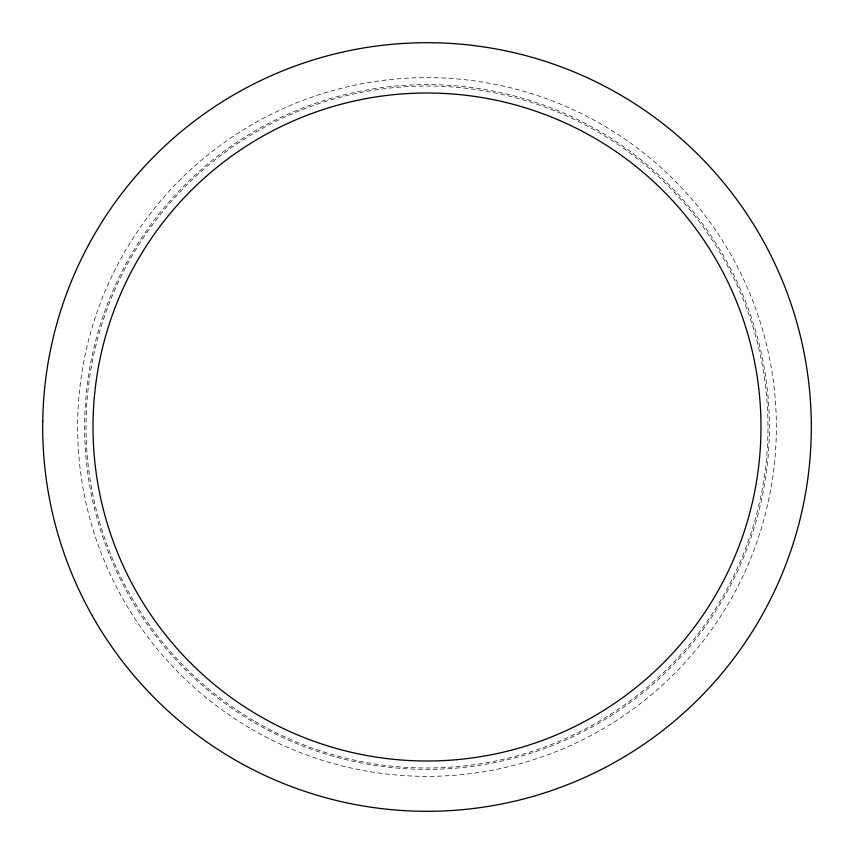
<?xml version="1.0" encoding="UTF-8"?>
<svg xmlns="http://www.w3.org/2000/svg" width="854" height="854" viewBox="0 0 854 854"><rect width="100%" height="100%" fill="white"/><g stroke="black" fill="none" stroke-linecap="round" stroke-linejoin="round"><path stroke-width="0.64" stroke-dasharray="4.27 3.2" d="M255.154 721.513A340.981 340.981 0 0 0 767.97 428.559A340.981 340.981 0 0 0 257.865 130.929A340.981 340.981 0 0 0 255.154 721.513M251.578 729.124A349.361 349.361 0 0 0 776.361 427.854A349.361 349.361 0 0 0 253.062 124.011A349.361 349.361 0 0 0 251.578 729.124M254.449 722.719A342.379 342.379 0 0 0 769.369 428.569A342.379 342.379 0 0 0 257.171 129.712A342.379 342.379 0 0 0 254.449 722.719"/><path stroke-width="1.28" d="M42.743 421.385L42.7 428.089A384.3 384.3 0 0 0 618.157 760.391A384.3 384.3 0 0 0 622.075 95.894A384.3 384.3 0 0 0 42.743 421.385M258.677 715.481A333.989 333.989 0 0 0 760.989 428.527A333.989 333.989 0 0 0 261.335 136.992A333.989 333.989 0 0 0 258.677 715.481"/></g></svg>
